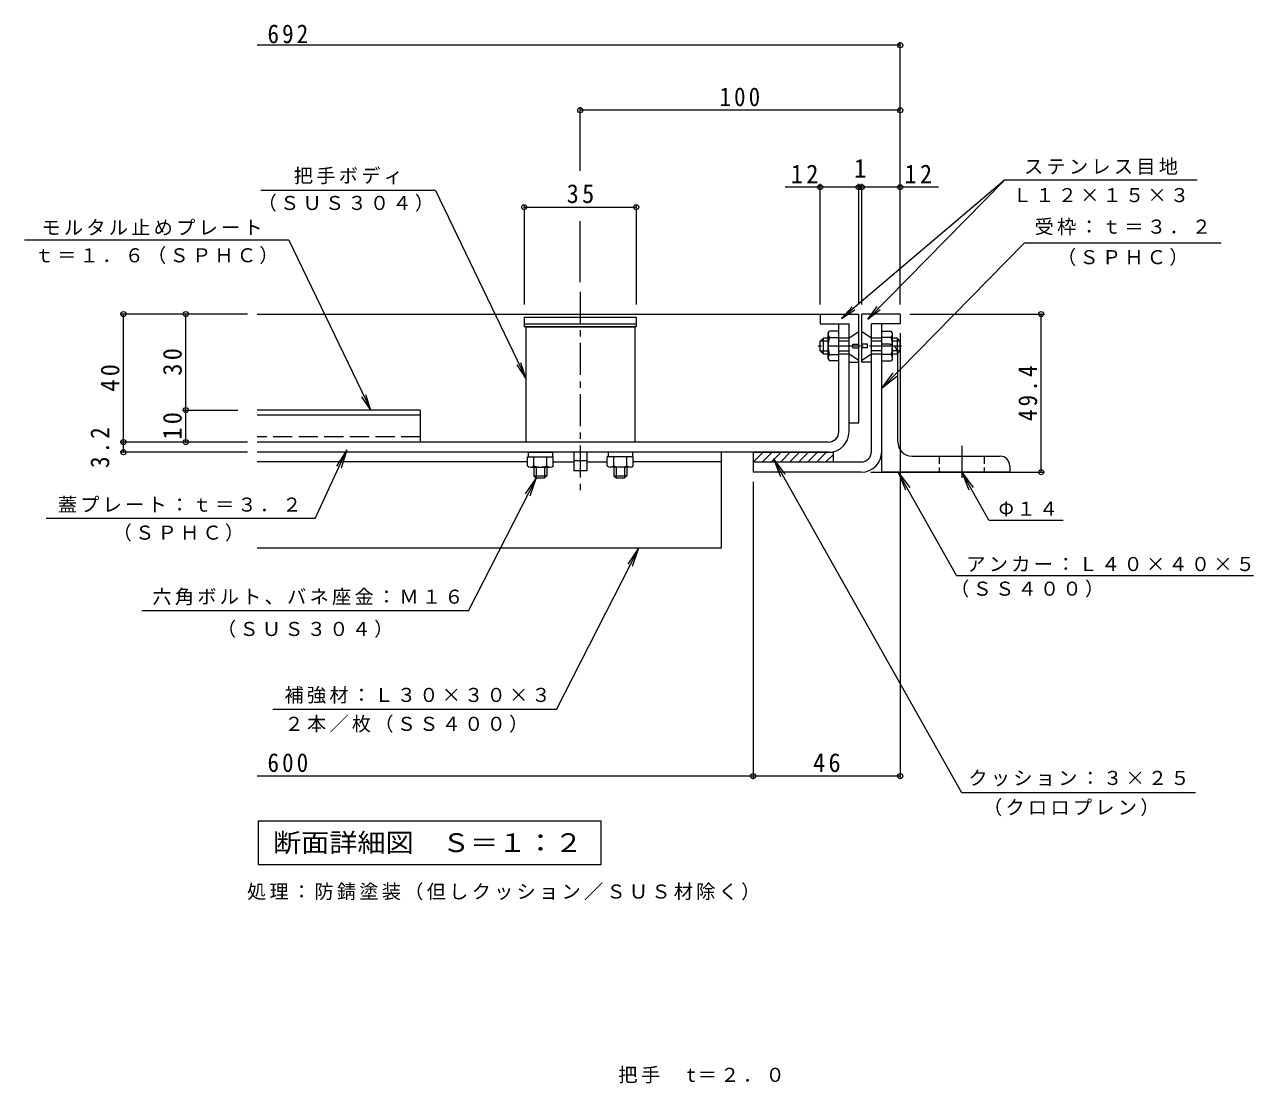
# Model space of a CAD drawing. Units: millimetres on the paper, enlarged 10 times, with parts at other scales. Extents: x -2448 to 2271, y -1952 to 1652.
# Drawn here: x 351 to 2271, y -2 to 1652 of the extents above; entities that cross this region are included whole.
import ezdxf
from ezdxf.enums import TextEntityAlignment as Align

# ---------------------------------------------------------------- set-up
doc = ezdxf.new("R2010")
doc.units = ezdxf.units.MM
doc.header["$LTSCALE"] = 10
doc.header["$PDMODE"] = 32
doc.header["$PDSIZE"] = 8
for name, pattern in [('CHAIN1', [8, 5, -1, 1, -1]), ('DASHED1', [1.8, 1.2, -0.6]), ('DASHED3', [4, 3, -1])]:
    doc.linetypes.add(name, pattern=pattern)
for name, color, linetype, lineweight in [('D-1', 2, 'Continuous', 9), ('D-2', 3, 'Continuous', 9), ('D-3', 3, 'Continuous', 9), ('D-4', 7, 'Continuous', 9), ('D-5', 7, 'Continuous', 9), ('D-6', 6, 'Continuous', 5), ('D-7', 4, 'Continuous', 9), ('D-F', 6, 'Continuous', 5)]:
    doc.layers.add(name, color=color, linetype=linetype, lineweight=lineweight)
doc.styles.add('ＭＳ ゴシック', font='')
doc.styles.get('ＭＳ ゴシック').set_extended_font_data('MS Gothic')

msp = doc.modelspace()

# ---------------------------------------------------------------- linework, layer by layer
at = {"layer": 'D-1'}
for p, q in [((1719.42, 1199.92), (1659.42, 1199.92)), ((1659.42, 1124.92), (1659.42, 1199.92)), ((1674.42, 1162.42), (1659.42, 1172.42)), ((1674.42, 984.92), (1674.42, 1184.92)), ((1690.42, 984.84), (1690.42, 1184.92)), ((1690.42, 1173.08), (1705.21, 1173.08)), ((1707.05, 1169.9), (1705.21, 1173.08)), ((1690.42, 1162.42), (1674.42, 1162.42)), ((1690.42, 1157.42), (1674.42, 1157.42)), ((1705.26, 1163.25), (1690.42, 1163.25)), ((1707.09, 1129.92), (1707.09, 1169.83)), ((1714.42, 1162.42), (1707.09, 1162.42)), ((1719.42, 1157.42), (1707.09, 1157.42)), ((1714.42, 1162.42), (1714.42, 1137.42)), ((1719.42, 1157.42), (1714.42, 1162.42)), ((1719.42, 1142.42), (1719.42, 1157.42)), ((1668.42, 1146.92), (1659.42, 1146.92)), ((1674.42, 1137.42), (1659.42, 1127.42)), ((1690.42, 1142.42), (1674.42, 1142.42)), ((1690.42, 1137.42), (1674.42, 1137.42)), ((1705.26, 1136.58), (1690.42, 1136.58)), ((1719.42, 1142.42), (1707.09, 1142.42)), ((1714.42, 1137.42), (1707.09, 1137.42)), ((1719.42, 1142.42), (1714.42, 1137.42)), ((1674.42, 1124.92), (1659.42, 1124.92)), ((1690.42, 1126.75), (1705.26, 1126.75)), ((1707.09, 1129.92), (1705.26, 1126.75)), ((1137.92, 983.92), (1137.92, 976.92)), ((1137.92, 983.92), (1175.92, 983.92)), ((1175.92, 983.92), (1175.92, 976.92)), ((1209.42, 983.92), (1209.42, 954.92)), ((1229.42, 983.92), (1229.42, 954.92)), ((1300.92, 983.92), (1262.92, 983.92)), ((1262.92, 983.92), (1262.92, 976.92)), ((1300.92, 983.92), (1300.92, 976.92)), ((1137.92, 976.92), (1175.92, 976.92)), ((1229.42, 970.69), (1209.42, 970.69)), ((1300.92, 976.92), (1262.92, 976.92)), ((1489.42, 968.92), (1658.42, 968.92)), ((1489.42, 968.92), (1489.42, 952.92)), ((1229.42, 954.92), (1209.42, 954.92)), ((1658.42, 952.92), (1489.42, 952.92))]:
    msp.add_line(p, q, dxfattribs=at)
at = {"layer": 'D-1', "linetype": 'CHAIN1'}
msp.add_line((1721.32, 1149.92), (1657.25, 1149.92), dxfattribs=at)
at = {"layer": 'D-1', "color": 5, "lineweight": 5}
for p, q in [((1136.67, 962.79), (1136.67, 976.92)), ((1136.67, 976.92), (1177.17, 976.92)), ((1141.72, 960.92), (1172.12, 960.92)), ((1146.78, 962.79), (1146.78, 976.92)), ((1167.07, 962.79), (1167.07, 976.92)), ((1177.17, 962.79), (1177.17, 976.92)), ((1302.17, 976.92), (1261.67, 976.92)), ((1261.67, 962.79), (1261.67, 976.92)), ((1297.12, 960.92), (1266.72, 960.92)), ((1271.77, 962.79), (1271.77, 976.92)), ((1292.07, 962.79), (1292.07, 976.92)), ((1302.17, 962.79), (1302.17, 976.92))]:
    msp.add_line(p, q, dxfattribs=at)
at = {"layer": 'D-1', "color": 4}
for p, q in [((1146.92, 960.92), (1146.92, 947.35)), ((1150.42, 960.92), (1150.42, 943.85)), ((1163.42, 960.92), (1163.42, 943.85)), ((1166.92, 960.92), (1166.92, 947.35)), ((1271.92, 960.92), (1271.92, 947.35)), ((1275.42, 960.92), (1275.42, 943.85)), ((1288.42, 960.92), (1288.42, 943.85)), ((1291.92, 960.92), (1291.92, 947.35)), ((1146.92, 947.35), (1166.92, 947.35)), ((1146.92, 947.35), (1150.42, 943.85)), ((1150.42, 943.85), (1163.42, 943.85)), ((1166.92, 947.35), (1163.42, 943.85)), ((1271.92, 947.35), (1291.92, 947.35)), ((1271.92, 947.35), (1275.42, 943.85)), ((1275.42, 943.85), (1288.42, 943.85)), ((1291.92, 947.35), (1288.42, 943.85))]:
    msp.add_line(p, q, dxfattribs=at)
at = {"layer": 'D-1'}
for points in [[(1719.42, 1199.92), (1719.42, 1184.92), (1674.42, 1184.92)], [(1668.42, 1146.92), (1668.42, 1152.92), (1659.42, 1152.92)]]:
    msp.add_lwpolyline(points, dxfattribs=at)
for centre, radius, start, end in [((1657.55, 1149.92), 49.53, 344.38446, 15.61554), ((1695.59, 1169.49), 11.51, 327.18906, 2.13945), ((1695.59, 1130.35), 11.51, 357.86055, 32.81094), ((1658.42, 984.92), 16, 270, 0), ((1658.42, 984.92), 32, 270, 0)]:
    msp.add_arc(centre, radius, start, end, dxfattribs=at)
at = {"layer": 'D-1', "color": 5, "lineweight": 5}
for centre, radius, start, end in [((1141.72, 968.66), 7.74, 229.24486, 310.75514), ((1156.92, 989.29), 28.37, 249.04448, 290.95552), ((1172.12, 968.66), 7.74, 227.86179, 312.13821), ((1266.72, 968.66), 7.74, 227.86179, 312.13821), ((1281.92, 989.29), 28.37, 249.04448, 290.95552), ((1297.12, 968.66), 7.74, 229.24486, 310.75514)]:
    msp.add_arc(centre, radius, start, end, dxfattribs=at)
at = {"layer": 'D-2', "linetype": 'CHAIN1'}
for p, q in [((1219.42, 1234.77), (1219.42, 924.6)), ((1656.28, 1149.92), (1591.05, 1149.92))]:
    msp.add_line(p, q, dxfattribs=at)
at = {"layer": 'D-2'}
for p, q in [((714.25, 1199.92), (1654.42, 1199.92)), ((1131.92, 1194.92), (1131.92, 1184.92)), ((1131.92, 1194.92), (1306.92, 1194.92)), ((1306.92, 1194.92), (1306.92, 1184.92)), ((1134.42, 1179.92), (1304.42, 1179.92)), ((1134.42, 1179.92), (1134.42, 999.92)), ((1304.42, 1179.92), (1304.42, 999.92)), ((1606.79, 1169.9), (1608.63, 1173.08)), ((1623.42, 1173.08), (1608.63, 1173.08)), ((1623.42, 1015.92), (1623.42, 1184.92)), ((1639.42, 1015.92), (1639.42, 1184.92)), ((1654.42, 1172.42), (1639.42, 1162.42)), ((1599.42, 1162.42), (1594.42, 1157.42)), ((1594.42, 1142.42), (1594.42, 1157.42)), ((1606.75, 1157.42), (1594.42, 1157.42)), ((1599.42, 1137.42), (1599.42, 1162.42)), ((1606.75, 1162.42), (1599.42, 1162.42)), ((1606.75, 1129.92), (1606.75, 1169.83)), ((1608.58, 1163.25), (1623.42, 1163.25)), ((1639.42, 1162.42), (1623.42, 1162.42)), ((1639.42, 1157.42), (1623.42, 1157.42)), ((1599.42, 1137.42), (1594.42, 1142.42)), ((1594.42, 1142.42), (1606.75, 1142.42)), ((1606.75, 1137.42), (1599.42, 1137.42)), ((1608.58, 1136.58), (1623.42, 1136.58)), ((1623.42, 1142.42), (1639.42, 1142.42)), ((1639.42, 1137.42), (1623.42, 1137.42)), ((1654.42, 1127.42), (1639.42, 1137.42)), ((1645.42, 1146.92), (1654.42, 1146.92)), ((1606.75, 1129.92), (1608.58, 1126.75)), ((1623.42, 1126.75), (1608.58, 1126.75)), ((1639.42, 1124.92), (1654.42, 1124.92)), ((969.42, 1049.92), (714.25, 1049.92)), ((969.42, 1041.92), (714.25, 1041.92)), ((969.42, 1049.92), (969.42, 999.92)), ((1607.42, 999.92), (714.25, 999.92)), ((1607.42, 983.92), (714.25, 983.92)), ((1439.42, 983.92), (1439.42, 833.92)), ((1136.67, 968.92), (714.25, 968.92)), ((1439.42, 968.92), (1302.17, 968.92)), ((1439.42, 833.92), (714.25, 833.92))]:
    msp.add_line(p, q, dxfattribs=at)
at = {"layer": 'D-2', "linetype": 'DASHED3'}
msp.add_line((969.42, 1007.92), (714.25, 1007.92), dxfattribs=at)
at = {"layer": 'D-2'}
for points in [[(1594.42, 1199.92), (1594.42, 1184.92), (1639.42, 1184.92)], [(1639.42, 1029.92), (1654.42, 1029.92), (1654.42, 1199.92)], [(1645.42, 1146.92), (1645.42, 1152.92), (1654.42, 1152.92)]]:
    msp.add_lwpolyline(points, dxfattribs=at)
for centre, radius, start, end in [((1618.26, 1169.49), 11.51, 177.86055, 212.81094), ((1656.29, 1149.92), 49.53, 164.38446, 195.61554), ((1618.26, 1130.35), 11.51, 147.18906, 182.13945), ((1607.42, 1015.92), 32, 270, 0), ((1607.42, 1015.92), 16, 270, 0)]:
    msp.add_arc(centre, radius, start, end, dxfattribs=at)
at = {"layer": 'D-3'}
msp.add_line((1131.92, 1184.92), (1306.92, 1184.92), dxfattribs=at)
at = {"layer": 'D-4'}
for p, q in [((1719.42, 1619.95), (714.25, 1619.95)), ((1719.42, 1214.92), (1719.42, 1624.95)), ((1219.42, 1423.82), (1219.42, 1523.38)), ((1719.42, 1518.38), (1219.42, 1518.38)), ((1719.42, 1503.38), (1719.42, 1513.38)), ((1594.42, 1214.92), (1594.42, 1403.23)), ((1654.42, 1214.92), (1654.42, 1403.23)), ((1659.42, 1214.92), (1659.42, 1403.23)), ((1654.42, 1398.23), (1539.81, 1398.23)), ((1659.42, 1398.23), (1654.42, 1398.23)), ((1779.35, 1398.23), (1659.42, 1398.23)), ((1131.92, 1370.02), (1131.92, 1214.92)), ((1131.92, 1367.02), (1306.92, 1367.02)), ((1306.92, 1370.02), (1306.92, 1214.92)), ((1219.42, 1250.04), (1219.42, 1345.09)), ((1627.43, 1192.96), (1644.22, 1211.49)), ((1668.54, 1191.76), (1683.58, 1211.73)), ((699.25, 1199.92), (500.57, 1199.92)), ((505.57, 999.92), (505.57, 1199.92)), ((602.99, 1049.92), (602.99, 1199.92)), ((1627.43, 1192.96), (1648.44, 1206.51)), ((1668.54, 1191.76), (1688.24, 1207.16)), ((1734.42, 1199.92), (1944.56, 1199.92)), ((1939.56, 952.92), (1939.56, 1199.92)), ((1719.42, 1169.92), (1719.42, 472.92)), ((891.97, 1049.92), (878.28, 1070.84)), ((891.97, 1049.92), (884.16, 1073.67)), ((597.99, 1049.92), (684.25, 1049.92)), ((602.99, 999.92), (602.99, 1049.92)), ((699.25, 999.92), (500.57, 999.92)), ((505.57, 983.92), (505.57, 999.92)), ((699.25, 983.92), (500.57, 983.92)), ((1673.42, 952.92), (1944.56, 952.92)), ((1489.42, 937.92), (1489.42, 472.92)), ((1489.42, 477.92), (714.25, 477.92)), ((1719.42, 477.92), (1489.42, 477.92))]:
    msp.add_line(p, q, dxfattribs=at)
msp.add_lwpolyline([(716.21, 407.46), (716.21, 339.78), (1251.94, 339.78), (1251.94, 407.46)], close=True, dxfattribs=at)
for p in [(1719.42, 1619.95), (1219.42, 1518.38), (1719.42, 1518.38), (1594.42, 1398.23), (1654.42, 1398.23), (1659.42, 1398.23), (1719.42, 1398.23), (1131.92, 1367.02), (1306.92, 1367.02), (505.57, 1199.92), (602.99, 1199.92), (1939.56, 1199.92), (602.99, 1049.92), (505.57, 999.92), (602.99, 999.92), (505.57, 983.92), (1939.56, 952.92), (1489.42, 477.92), (1719.42, 477.92)]:
    msp.add_point(p, dxfattribs=at)
at = {"layer": 'D-5'}
for p, q in [((1882.29, 1409.33), (1627.43, 1192.96)), ((1882.29, 1409.33), (1668.54, 1191.76)), ((2183.38, 1409.33), (1882.29, 1409.33)), ((993.4, 1392.94), (720.15, 1392.94)), ((993.4, 1392.94), (1134.42, 1099.92)), ((764.19, 1315.44), (351.04, 1315.44)), ((764.19, 1315.44), (891.97, 1049.92)), ((1913.02, 1310.86), (1690.42, 1084.29)), ((2220.69, 1310.86), (1913.02, 1310.86)), ((1134.42, 1099.92), (1120.73, 1120.84)), ((1134.42, 1099.92), (1126.61, 1123.67)), ((1690.42, 1084.29), (1708.47, 1108.26)), ((1690.42, 1084.29), (1714.06, 1102.77)), ((804.93, 880.64), (854.6, 987.61)), ((854.6, 987.61), (838.52, 962.28)), ((854.6, 987.61), (845.63, 958.98)), ((1521.08, 973.7), (1539.11, 949.73)), ((1521.08, 973.7), (1532.29, 945.88)), ((1815.83, 451.79), (1521.08, 973.7)), ((1044.92, 736.38), (1150.73, 943.85)), ((1150.42, 943.85), (1133.42, 919.13)), ((1150.42, 943.85), (1140.4, 915.58)), ((1716.14, 952.92), (1727.36, 925.09)), ((1815.42, 952.92), (1826.64, 925.09)), ((1815.42, 952.92), (1833.46, 928.94)), ((1857.75, 877.97), (1815.42, 952.92)), ((804.93, 880.64), (384.71, 880.64)), ((1857.75, 877.97), (1973.89, 877.97)), ((1182.2, 581.84), (1310.76, 833.92)), ((1310.45, 833.92), (1293.45, 809.2)), ((1310.45, 833.92), (1300.43, 805.64)), ((1807.45, 791.24), (2271.27, 791.24)), ((1044.92, 736.38), (534.18, 736.38)), ((1182.2, 581.84), (739.03, 581.84))]:
    msp.add_line(p, q, dxfattribs=at)
msp.add_lwpolyline([(1807.45, 791.24), (1716.14, 952.92), (1734.18, 928.94)], dxfattribs=at)
at = {"layer": 'D-6'}
for p, q in [((1131.92, 1184.92), (1131.92, 1179.92)), ((1131.92, 1184.92), (1306.92, 1184.92)), ((1306.92, 1179.92), (1131.92, 1179.92)), ((1306.92, 1184.92), (1306.92, 1179.92)), ((1177.17, 968.92), (1209.42, 968.92)), ((1229.42, 968.92), (1261.67, 968.92))]:
    msp.add_line(p, q, dxfattribs=at)
at = {"layer": 'D-7', "linetype": 'DASHED1'}
for p, q in [((1700.42, 1152.92), (1690.42, 1152.92)), ((1690.42, 1126.86), (1690.42, 1152.92)), ((1780.42, 977.92), (1780.42, 952.92)), ((1850.42, 977.92), (1850.42, 952.92))]:
    msp.add_line(p, q, dxfattribs=at)
at = {"layer": 'D-7'}
for p, q in [((1715.42, 1000.42), (1715.42, 1137.92)), ((1690.42, 952.92), (1690.42, 1126.86)), ((1737.92, 977.92), (1875.42, 977.92)), ((1890.42, 962.92), (1890.42, 952.92)), ((1890.42, 952.92), (1690.42, 952.92))]:
    msp.add_line(p, q, dxfattribs=at)
at = {"layer": 'D-7', "linetype": 'CHAIN1'}
msp.add_line((1815.42, 993.96), (1815.42, 935.5), dxfattribs=at)
at = {"layer": 'D-7', "linetype": 'DASHED1'}
msp.add_arc((1700.42, 1137.92), 15, 0, 90, dxfattribs=at)
at = {"layer": 'D-7'}
for centre, radius, start, end in [((1737.92, 1000.42), 22.5, 180, 270), ((1875.42, 962.92), 15, 0, 90)]:
    msp.add_arc(centre, radius, start, end, dxfattribs=at)
at = {"layer": 'D-F'}
for p, q in [((1489.42, 982.31), (1491.03, 983.92)), ((1489.42, 983.92), (1614.42, 983.92)), ((1489.42, 983.92), (1489.42, 968.92)), ((1490.17, 968.92), (1505.17, 983.92)), ((1504.31, 968.92), (1519.31, 983.92)), ((1518.46, 968.92), (1533.46, 983.92)), ((1532.6, 968.92), (1547.6, 983.92)), ((1546.74, 968.92), (1561.74, 983.92)), ((1560.88, 968.92), (1575.88, 983.92)), ((1575.02, 968.92), (1590.02, 983.92)), ((1589.17, 968.92), (1604.17, 983.92)), ((1603.31, 968.92), (1614.42, 980.03)), ((1614.42, 983.92), (1614.42, 968.92))]:
    msp.add_line(p, q, dxfattribs=at)
at = {"layer": 'D-F', "color": 3, "lineweight": 9}
msp.add_line((1596.92, 983.92), (1501.92, 983.92), dxfattribs=at)
at = {"layer": 'D-F', "color": 7, "lineweight": 9}
msp.add_line((2180.83, 451.79), (1815.83, 451.79), dxfattribs=at)

# ---------------------------------------------------------------- texts
at = {"layer": 'D-4', "color": 2, "style": 'ＭＳ ゴシック'}
msp.add_text('1', height=29.33, dxfattribs=at).set_placement((1646.92, 1404.23), align=Align.BOTTOM_LEFT)
at = {"layer": 'D-4', "color": 2, "style": 'ＭＳ ゴシック', "width": 1.1}
msp.add_text('断面詳細図\u3000Ｓ＝１：２', height=29.33, dxfattribs=at).set_placement((739.11, 350.41), align=Align.BOTTOM_LEFT)
at = {"layer": 'D-4', "color": 2, "char_height": 29.33, "attachment_point": 7, "style": 'ＭＳ ゴシック'}
for s, insert in [('\\T1.27;\\W0.9;692', (730.66, 1622.84)), ('\\T1.27;\\W0.9;100', (1436.92, 1524.38)), ('\\T1.27;\\W0.95;12', (1548.45, 1404.23)), ('\\T1.27;\\W0.95;12', (1726.07, 1404.23)), ('\\T1.27;\\W0.95;35', (1198.17, 1373.02)), ('\\T1.27;\\W0.9;600', (730.66, 483.92)), ('\\T1.27;\\W0.95;46', (1583.17, 483.92))]:
    msp.add_mtext(s, dxfattribs=dict(at, insert=insert))
at = {"layer": 'D-4', "color": 2, "char_height": 29.33, "attachment_point": 7, "rotation": 90, "style": 'ＭＳ ゴシック'}
for s, insert in [('\\T1.27;\\W0.95;30', (596.99, 1103.67)), ('\\T1.27;\\W0.95;40', (499.57, 1078.67)), ('\\T1.28;\\W0.9;49.4', (1933.56, 1032.67)), ('\\T1.27;\\W0.95;10', (596.99, 1003.67)), ('\\T1.27;\\W0.9;3.2', (483.71, 959.42))]:
    msp.add_mtext(s, dxfattribs=dict(at, insert=insert))
at = {"layer": 'D-4', "insert": (698.71, 283.65), "char_height": 21.99, "attachment_point": 7, "style": 'ＭＳ ゴシック'}
msp.add_mtext('\\T1.17;処理：防錆塗装（但しクッション／ＳＵＳ材除く）', dxfattribs=at)
at = {"layer": 'D-5', "char_height": 21.99, "attachment_point": 7, "style": 'ＭＳ ゴシック'}
for s, insert in [('\\T1.17;ステンレス目地', (1912.83, 1417.32)), ('\\T1.17;把手ボディ', (771.78, 1402.78)), ('\\T1.17;（ＳＵＳ３０４）', (715.21, 1359.7)), ('\\T1.17;Ｌ１２×１５×３', (1895.33, 1374.48)), ('\\T1.17;モルタル止めプレート', (377.35, 1322.84)), ('\\T1.17;受枠：ｔ＝３．２', (1929.35, 1323.18)), ('\\T1.17;ｔ＝１．６（ＳＰＨＣ）', (366.99, 1277.96)), ('\\T1.17;（ＳＰＨＣ）', (1964.35, 1275.02)), ('\\T1.17;蓋プレート：ｔ＝３．２', (402.88, 889.88)), ('\\T1.17;Φ１４', (1872.95, 883.93)), ('\\T1.17;（ＳＰＨＣ）', (488.69, 844.52)), ('\\T1.17;アンカー：Ｌ４０×４０×５', (1822.65, 797.2)), ('\\T1.17;六角ボルト、バネ座金：Ｍ１６', (550.67, 744.85)), ('\\T1.17;（ＳＳ４００）', (1797.36, 756.96)), ('\\T1.17;（ＳＵＳ３０４）', (651.66, 694.01)), ('\\T1.17;補強材：Ｌ３０×３０×３', (757.2, 591.08)), ('\\T1.17;２本／枚（ＳＳ４００）', (757.2, 545.72)), ('\\T1.18;把手\u3000t＝２．０', (1278.9, -2.32))]:
    msp.add_mtext(s, dxfattribs=dict(at, insert=insert))
at = {"layer": 'D-F', "color": 7, "char_height": 21.99, "attachment_point": 7, "style": 'ＭＳ ゴシック'}
for s, insert in [('\\T1.17;クッション：３×２５', (1825.83, 461.79)), ('\\T1.17;（クロロプレン）', (1848.78, 415.23))]:
    msp.add_mtext(s, dxfattribs=dict(at, insert=insert))

doc.saveas('drawing.dxf')
